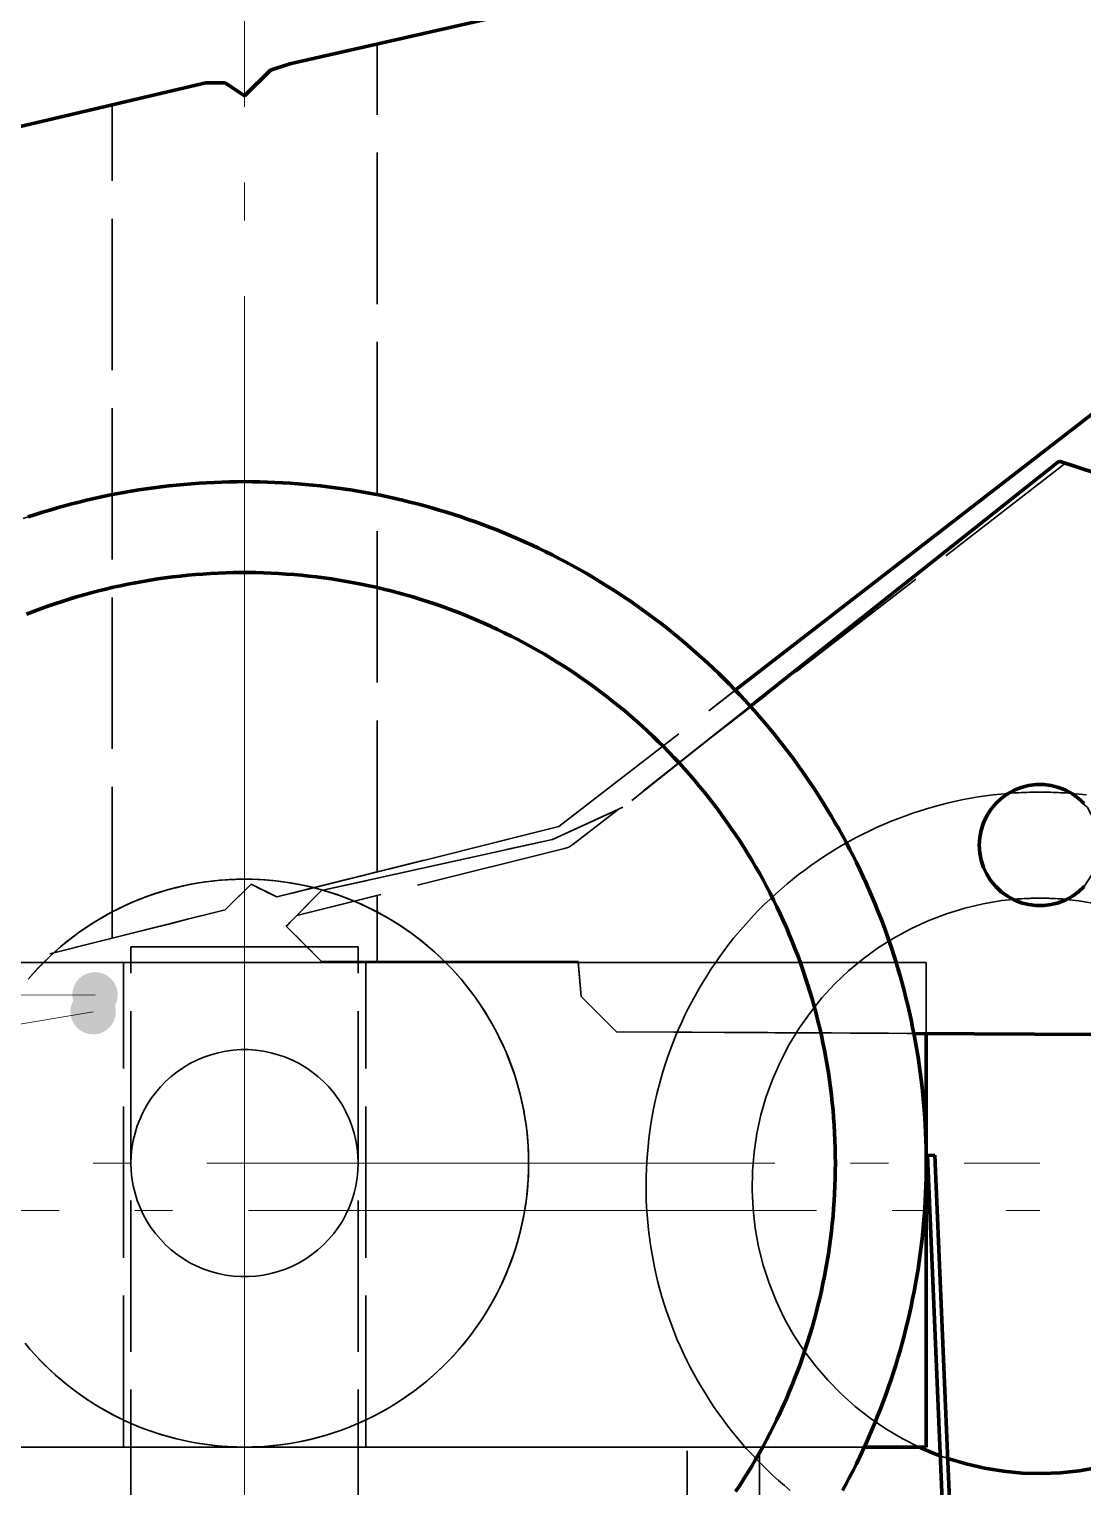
# Model space of a CAD drawing. Header units: millimetres. Extents: x 0 to 2208, y 0 to 420.
# Drawn here: x 790.98 to 818.8, y 307.2 to 345.7 of the extents above; entities that cross this region are included whole.
import ezdxf

# ---------------------------------------------------------------- set-up
doc = ezdxf.new("R2010")
doc.units = ezdxf.units.MM
doc.linetypes.add('IRAM-E-TRAZOS', pattern=[5, 4, -1])
doc.linetypes.add('IRAM-F-TRAZO-PUNTO', pattern=[20, 15, -2, 1, -2])
for name, color, linetype, lineweight in [('01-VISIBLE', 7, 'CONTINUOUS', 70), ('02-OCULTA', 4, 'IRAM-E-TRAZOS', 35), ('03-EJE', 1, 'IRAM-F-TRAZO-PUNTO', 18), ('08-FINA', 5, 'CONTINUOUS', 18)]:
    doc.layers.add(name, color=color, linetype=linetype, lineweight=lineweight)

msp = doc.modelspace()

# ---------------------------------------------------------------- hatches: boundary and pattern name
at = {"layer": '08-FINA'}
h = msp.add_hatch(color=7, dxfattribs=at)
h.dxf.hatch_style = 1
edge = h.paths.add_edge_path()
edge.add_arc((792.717, 320.19), 0.6, 0, 360)
h = msp.add_hatch(color=7, dxfattribs=at)
h.dxf.hatch_style = 1
edge = h.paths.add_edge_path()
edge.add_arc((792.667, 319.745), 0.6, 0, 360)

# ---------------------------------------------------------------- linework, layer by layer
at = {"layer": '01-VISIBLE'}
for points in [[(818.007, 349.355), (797.857, 344.785)], [(797.347, 344.615), (796.667, 343.935)], [(797.857, 344.785), (797.347, 344.615)], [(795.647, 344.275), (781.937, 341.055)], [(796.157, 344.275), (795.647, 344.275)], [(796.667, 343.935), (796.157, 344.275)], [(809.624, 328.24), (824.437, 339.705)], [(818.177, 334.285), (810.021, 327.814)], [(829.007, 330.735), (818.177, 334.285)], [(796.667, 333.745), (796.466, 333.744), (796.266, 333.741), (796.065, 333.735), (795.865, 333.727), (795.665, 333.717), (795.464, 333.705), (795.264, 333.69), (795.065, 333.674), (794.865, 333.655), (794.666, 333.633), (794.466, 333.61), (794.268, 333.584), (794.069, 333.557), (793.871, 333.527), (793.673, 333.494), (793.475, 333.46), (793.278, 333.423), (793.081, 333.384), (792.885, 333.343), (792.689, 333.3), (792.494, 333.255), (792.299, 333.207), (792.105, 333.157), (791.911, 333.105), (791.718, 333.051), (791.526, 332.995), (791.334, 332.937), (791.143, 332.876), (790.952, 332.814)], [(812.452, 307.095), (812.547, 307.271), (812.641, 307.448), (812.732, 307.627), (812.821, 307.806), (812.909, 307.987), (812.994, 308.168), (813.078, 308.351), (813.159, 308.534), (813.238, 308.718), (813.316, 308.903), (813.391, 309.089), (813.464, 309.276), (813.535, 309.463), (813.604, 309.651), (813.671, 309.841), (813.735, 310.03), (813.798, 310.221), (813.859, 310.412), (813.917, 310.604), (813.973, 310.796), (814.027, 310.989), (814.079, 311.183), (814.129, 311.377), (814.176, 311.572), (814.222, 311.768), (814.265, 311.963), (814.306, 312.16), (814.345, 312.356), (814.381, 312.554), (814.416, 312.751), (814.448, 312.949), (814.478, 313.147), (814.506, 313.346), (814.532, 313.545), (814.555, 313.744), (814.576, 313.943), (814.595, 314.143), (814.612, 314.343), (814.626, 314.543), (814.639, 314.743), (814.649, 314.943), (814.657, 315.144), (814.662, 315.344), (814.666, 315.544), (814.667, 315.745), (814.666, 315.946), (814.662, 316.146), (814.657, 316.346), (814.649, 316.547), (814.639, 316.747), (814.626, 316.947), (814.612, 317.147), (814.595, 317.347), (814.576, 317.547), (814.555, 317.746), (814.532, 317.945), (814.506, 318.144), (814.478, 318.343), (814.448, 318.541), (814.416, 318.739), (814.381, 318.936), (814.345, 319.134), (814.306, 319.33), (814.265, 319.527), (814.222, 319.722), (814.176, 319.918), (814.129, 320.113), (814.079, 320.307), (814.027, 320.501), (813.973, 320.694), (813.917, 320.886), (813.859, 321.078), (813.798, 321.269), (813.735, 321.46), (813.671, 321.649), (813.604, 321.839), (813.535, 322.027), (813.464, 322.214), (813.391, 322.401), (813.316, 322.587), (813.238, 322.772), (813.159, 322.956), (813.078, 323.139), (812.994, 323.322), (812.909, 323.503), (812.821, 323.684), (812.732, 323.863), (812.641, 324.042), (812.547, 324.219), (812.452, 324.395), (812.354, 324.571), (812.255, 324.745), (812.154, 324.918), (812.051, 325.09), (811.946, 325.261), (811.839, 325.43), (811.73, 325.599), (811.619, 325.766), (811.507, 325.932), (811.392, 326.097), (811.276, 326.26), (811.158, 326.422), (811.038, 326.583), (810.916, 326.742), (810.793, 326.9), (810.668, 327.057), (810.541, 327.212), (810.412, 327.366), (810.282, 327.519), (810.15, 327.67), (810.016, 327.819), (809.881, 327.967), (809.744, 328.114), (809.605, 328.258), (809.465, 328.402), (809.323, 328.544), (809.18, 328.684), (809.035, 328.822), (808.889, 328.959), (808.741, 329.095), (808.591, 329.228), (808.44, 329.36), (808.288, 329.491), (808.134, 329.619), (807.979, 329.746), (807.822, 329.871), (807.664, 329.995), (807.505, 330.116), (807.344, 330.236), (807.182, 330.354), (807.018, 330.471), (806.854, 330.585), (806.688, 330.698), (806.521, 330.808), (806.352, 330.917), (806.183, 331.024), (806.012, 331.129), (805.84, 331.232), (805.667, 331.333), (805.492, 331.433), (805.317, 331.53), (805.141, 331.625), (804.963, 331.719), (804.785, 331.81), (804.605, 331.9), (804.425, 331.987), (804.243, 332.073), (804.061, 332.156), (803.878, 332.237), (803.694, 332.317), (803.509, 332.394), (803.323, 332.469), (803.136, 332.542), (802.948, 332.613), (802.76, 332.682), (802.571, 332.749), (802.381, 332.814), (802.191, 332.876), (802, 332.937), (801.808, 332.995), (801.615, 333.051), (801.422, 333.105), (801.228, 333.157), (801.034, 333.207), (800.839, 333.255), (800.644, 333.3), (800.448, 333.343), (800.252, 333.384), (800.055, 333.423), (799.858, 333.46), (799.661, 333.494), (799.463, 333.527), (799.264, 333.557), (799.066, 333.584), (798.867, 333.61), (798.668, 333.633), (798.468, 333.655), (798.269, 333.674), (798.069, 333.69), (797.869, 333.705), (797.669, 333.717), (797.469, 333.727), (797.268, 333.735), (797.068, 333.741), (796.867, 333.744), (796.667, 333.745)], [(812.267, 315.745), (812.265, 315.945), (812.262, 316.145), (812.255, 316.345), (812.246, 316.545), (812.235, 316.744), (812.221, 316.944), (812.204, 317.143), (812.185, 317.342), (812.163, 317.541), (812.139, 317.74), (812.112, 317.938), (812.082, 318.136), (812.05, 318.333), (812.016, 318.53), (811.979, 318.727), (811.939, 318.923), (811.897, 319.119), (811.853, 319.314), (811.806, 319.508), (811.756, 319.702), (811.704, 319.895), (811.65, 320.088), (811.593, 320.279), (811.534, 320.47), (811.472, 320.661), (811.408, 320.85), (811.341, 321.039), (811.272, 321.226), (811.2, 321.413), (811.127, 321.599), (811.05, 321.784), (810.972, 321.968), (810.891, 322.151), (810.807, 322.333), (810.722, 322.514), (810.634, 322.693), (810.544, 322.872), (810.451, 323.049), (810.356, 323.225), (810.259, 323.4), (810.16, 323.574), (810.058, 323.746), (809.955, 323.917), (809.849, 324.087), (809.741, 324.255), (809.631, 324.422), (809.518, 324.588), (809.404, 324.752), (809.287, 324.914), (809.169, 325.076), (809.048, 325.235), (808.925, 325.393), (808.801, 325.549), (808.674, 325.704), (808.545, 325.857), (808.415, 326.009), (808.282, 326.159), (808.148, 326.307), (808.011, 326.453), (807.873, 326.598), (807.733, 326.74), (807.591, 326.881), (807.447, 327.021), (807.302, 327.158), (807.155, 327.293), (807.006, 327.427), (806.855, 327.558), (806.703, 327.688), (806.549, 327.816), (806.393, 327.942), (806.236, 328.065), (806.077, 328.187), (805.917, 328.307), (805.755, 328.424), (805.592, 328.54), (805.427, 328.653), (805.261, 328.764), (805.093, 328.873), (804.924, 328.98), (804.754, 329.085), (804.582, 329.188), (804.409, 329.288), (804.235, 329.386), (804.059, 329.482), (803.882, 329.576), (803.704, 329.667), (803.525, 329.756), (803.345, 329.843), (803.164, 329.928), (802.981, 330.01), (802.798, 330.09), (802.613, 330.167), (802.428, 330.242), (802.242, 330.315), (802.054, 330.385), (801.866, 330.453), (801.677, 330.518), (801.487, 330.581), (801.297, 330.642), (801.105, 330.7), (800.913, 330.756), (800.72, 330.809), (800.527, 330.86), (800.333, 330.908), (800.138, 330.954), (799.943, 330.997), (799.747, 331.038), (799.551, 331.076), (799.354, 331.112), (799.156, 331.145), (798.959, 331.176), (798.761, 331.204), (798.562, 331.229), (798.364, 331.252), (798.165, 331.273), (797.965, 331.291), (797.766, 331.306), (797.566, 331.319), (797.367, 331.329), (797.167, 331.337), (796.967, 331.342), (796.767, 331.345), (796.567, 331.345), (796.367, 331.342), (796.167, 331.337), (795.967, 331.329), (795.767, 331.319), (795.567, 331.306), (795.368, 331.291), (795.169, 331.273), (794.97, 331.252), (794.771, 331.229), (794.573, 331.204), (794.375, 331.176), (794.177, 331.145), (793.98, 331.112), (793.783, 331.076), (793.586, 331.038), (793.391, 330.997), (793.195, 330.954), (793.001, 330.908), (792.806, 330.86), (792.613, 330.809), (792.42, 330.756), (792.228, 330.7), (792.037, 330.642), (791.846, 330.581), (791.656, 330.518), (791.467, 330.453), (791.279, 330.385), (791.092, 330.315), (790.905, 330.242)], [(818.833, 325.24), (818.687, 325.378), (818.524, 325.496), (818.348, 325.593), (818.161, 325.667), (817.966, 325.717), (817.767, 325.742), (817.566, 325.742), (817.367, 325.717), (817.172, 325.667), (816.985, 325.593), (816.809, 325.496), (816.647, 325.378), (816.5, 325.24), (816.372, 325.085), (816.265, 324.916), (816.179, 324.734), (816.117, 324.543), (816.079, 324.346), (816.067, 324.145), (816.079, 323.944), (816.117, 323.747), (816.179, 323.556), (816.265, 323.374), (816.372, 323.205), (816.5, 323.05), (816.647, 322.912), (816.809, 322.794), (816.985, 322.697), (817.172, 322.623), (817.367, 322.573), (817.566, 322.548), (817.767, 322.548), (817.966, 322.573), (818.161, 322.623), (818.348, 322.697), (818.524, 322.794), (818.687, 322.912), (818.833, 323.05)], [(816.829, 325.508), (816.83, 325.509), (816.831, 325.51), (816.832, 325.51), (816.833, 325.511), (816.834, 325.511), (816.835, 325.512)], [(814.338, 319.171), (836.627, 319.045)], [(814.667, 308.245), (814.667, 319.169)], [(809.631, 307.068), (809.741, 307.235), (809.849, 307.403), (809.955, 307.573), (810.058, 307.744), (810.16, 307.916), (810.259, 308.09), (810.356, 308.265), (810.451, 308.441), (810.544, 308.618), (810.634, 308.797), (810.722, 308.976), (810.807, 309.157), (810.891, 309.339), (810.972, 309.522), (811.05, 309.706), (811.127, 309.891), (811.2, 310.077), (811.272, 310.264), (811.341, 310.451), (811.408, 310.64), (811.472, 310.829), (811.534, 311.02), (811.593, 311.211), (811.65, 311.402), (811.704, 311.595), (811.756, 311.788), (811.806, 311.982), (811.853, 312.176), (811.897, 312.371), (811.939, 312.567), (811.979, 312.763), (812.016, 312.96), (812.05, 313.157), (812.082, 313.354), (812.112, 313.552), (812.139, 313.75), (812.163, 313.949), (812.185, 314.148), (812.204, 314.347), (812.221, 314.546), (812.235, 314.746), (812.246, 314.945), (812.255, 315.145), (812.262, 315.345), (812.265, 315.545), (812.267, 315.745)], [(814.697, 315.945), (814.896, 315.953)], [(815.197, 304.145), (814.697, 315.945)], [(814.896, 315.953), (815.397, 304.149)], [(814.667, 308.245), (814.394, 308.245), (814.121, 308.245), (813.848, 308.245), (813.575, 308.245), (813.303, 308.245), (813.03, 308.245)], [(815.033, 308.016), (814.939, 308.051), (814.847, 308.088), (814.754, 308.125), (814.663, 308.164), (814.571, 308.204), (814.481, 308.245)], [(819.201, 307.702), (818.706, 307.616), (818.207, 307.564), (817.705, 307.545), (817.202, 307.559), (816.702, 307.606), (816.206, 307.687), (815.717, 307.799), (815.236, 307.944)]]:
    msp.add_lwpolyline(points, dxfattribs=at)
at = {"layer": '02-OCULTA'}
for points in [[(818.007, 349.355), (797.857, 344.785)], [(797.857, 344.785), (798.242, 344.872), (798.627, 344.96), (799.012, 345.047), (799.397, 345.134), (799.782, 345.222), (800.167, 345.309)], [(800.167, 345.309), (799.782, 345.222), (799.397, 345.134), (799.012, 345.047), (798.627, 344.96), (798.242, 344.872), (797.857, 344.785)], [(800.167, 323.437), (800.167, 345.309)], [(797.347, 344.615), (796.667, 343.935)], [(796.667, 343.935), (796.78, 344.048), (796.893, 344.162), (797.007, 344.275), (797.12, 344.388), (797.233, 344.502), (797.347, 344.615)], [(797.347, 344.615), (797.233, 344.502), (797.12, 344.388), (797.007, 344.275), (796.893, 344.162), (796.78, 344.048), (796.667, 343.935)], [(797.857, 344.785), (797.347, 344.615)], [(797.347, 344.615), (797.432, 344.643), (797.517, 344.672), (797.602, 344.7), (797.687, 344.728), (797.772, 344.757), (797.857, 344.785)], [(797.857, 344.785), (797.772, 344.757), (797.687, 344.728), (797.602, 344.7), (797.517, 344.672), (797.432, 344.643), (797.347, 344.615)], [(795.647, 344.275), (781.937, 341.055)], [(795.647, 344.275), (795.233, 344.178), (794.82, 344.081), (794.407, 343.984), (793.993, 343.887), (793.58, 343.79), (793.167, 343.693)], [(793.167, 343.693), (793.58, 343.79), (793.993, 343.887), (794.407, 343.984), (794.82, 344.081), (795.233, 344.178), (795.647, 344.275)], [(796.157, 344.275), (795.647, 344.275)], [(796.157, 344.275), (796.072, 344.275), (795.987, 344.275), (795.902, 344.275), (795.817, 344.275), (795.732, 344.275), (795.647, 344.275)], [(795.647, 344.275), (795.732, 344.275), (795.817, 344.275), (795.902, 344.275), (795.987, 344.275), (796.072, 344.275), (796.157, 344.275)], [(796.667, 343.935), (796.157, 344.275)], [(796.157, 344.275), (796.242, 344.218), (796.327, 344.162), (796.412, 344.105), (796.497, 344.048), (796.582, 343.992), (796.667, 343.935)], [(796.667, 343.935), (796.582, 343.992), (796.497, 344.048), (796.412, 344.105), (796.327, 344.162), (796.242, 344.218), (796.157, 344.275)], [(793.167, 321.687), (793.167, 343.693)], [(804.967, 324.635), (824.437, 339.705)], [(818.177, 334.285), (806.657, 325.145)], [(808.686, 326.755), (818.177, 334.285)], [(808.686, 326.755), (818.177, 334.285)], [(818.344, 334.23), (808.686, 326.755)], [(818.344, 334.23), (808.686, 326.755)], [(829.007, 330.735), (818.177, 334.285)], [(818.177, 334.285), (818.344, 334.23)], [(818.177, 334.285), (818.344, 334.23)], [(814.667, 315.745), (814.666, 315.945), (814.662, 316.145), (814.657, 316.345), (814.649, 316.545), (814.639, 316.745), (814.627, 316.945), (814.612, 317.145), (814.595, 317.344), (814.577, 317.544), (814.555, 317.743), (814.532, 317.941), (814.507, 318.14), (814.479, 318.338), (814.449, 318.536), (814.417, 318.734), (814.382, 318.931), (814.346, 319.128), (814.307, 319.324), (814.266, 319.52), (814.223, 319.716), (814.178, 319.911), (814.131, 320.105), (814.081, 320.299), (814.029, 320.492), (813.975, 320.685), (813.919, 320.877), (813.861, 321.069), (813.801, 321.26), (813.739, 321.45), (813.674, 321.639), (813.608, 321.828), (813.539, 322.016), (813.468, 322.203), (813.395, 322.39), (813.32, 322.575), (813.243, 322.76), (813.164, 322.944), (813.083, 323.127), (813, 323.309), (812.915, 323.49), (812.828, 323.671), (812.739, 323.85), (812.648, 324.028), (812.554, 324.205), (812.459, 324.381), (812.362, 324.557), (812.263, 324.731), (812.163, 324.903), (812.06, 325.075), (811.955, 325.246), (811.848, 325.415), (811.74, 325.583), (811.63, 325.75), (811.517, 325.916), (811.403, 326.081), (811.288, 326.244), (811.17, 326.406), (811.05, 326.567), (810.929, 326.726), (810.806, 326.884), (810.682, 327.04), (810.555, 327.195), (810.427, 327.349), (810.297, 327.502), (810.165, 327.652), (810.032, 327.802), (809.897, 327.95), (809.761, 328.096), (809.623, 328.241), (809.483, 328.384), (809.341, 328.526), (809.198, 328.666), (809.054, 328.805), (808.908, 328.942), (808.761, 329.077), (808.612, 329.211), (808.461, 329.343), (808.309, 329.473), (808.156, 329.601), (808.001, 329.728), (807.845, 329.854), (807.687, 329.977), (807.528, 330.099), (807.368, 330.219), (807.206, 330.337), (807.043, 330.453), (806.879, 330.567), (806.714, 330.68), (806.547, 330.791), (806.379, 330.9), (806.21, 331.007), (806.04, 331.112), (805.868, 331.215), (805.696, 331.317), (805.522, 331.416), (805.347, 331.514), (805.171, 331.609), (804.994, 331.703), (804.816, 331.794), (804.637, 331.884), (804.457, 331.972), (804.276, 332.057), (804.094, 332.141), (803.912, 332.223), (803.728, 332.302), (803.543, 332.38), (803.358, 332.455), (803.172, 332.528), (802.985, 332.6), (802.797, 332.669), (802.608, 332.736), (802.419, 332.801), (802.229, 332.864), (802.038, 332.925), (801.847, 332.983), (801.655, 333.04), (801.462, 333.094), (801.269, 333.147), (801.075, 333.197), (800.881, 333.245), (800.686, 333.291), (800.491, 333.334), (800.295, 333.376), (800.098, 333.415), (799.902, 333.452), (799.705, 333.487), (799.507, 333.519), (799.309, 333.55), (799.111, 333.578), (798.913, 333.604), (798.714, 333.628), (798.515, 333.65), (798.316, 333.669), (798.116, 333.687), (797.917, 333.702), (797.717, 333.714), (797.517, 333.725), (797.317, 333.733), (797.117, 333.739), (796.917, 333.743), (796.717, 333.745), (796.517, 333.744), (796.316, 333.742), (796.116, 333.737), (795.916, 333.729), (795.716, 333.72), (795.516, 333.708), (795.317, 333.694), (795.117, 333.678), (794.918, 333.66), (794.719, 333.639), (794.52, 333.617), (794.321, 333.592), (794.123, 333.564), (793.925, 333.535), (793.727, 333.503), (793.53, 333.47), (793.333, 333.434), (793.137, 333.395), (792.941, 333.355), (792.745, 333.313), (792.55, 333.268), (792.355, 333.221), (792.161, 333.172), (791.968, 333.121), (791.775, 333.067), (791.582, 333.012), (791.391, 332.954), (791.2, 332.895), (791.009, 332.833), (790.82, 332.769)], [(804.967, 324.635), (809.624, 328.24)], [(810.021, 327.814), (806.657, 325.145)], [(818.833, 325.24), (818.687, 325.378), (818.524, 325.496), (818.348, 325.593), (818.161, 325.667), (817.966, 325.717), (817.767, 325.742), (817.566, 325.742), (817.367, 325.717), (817.172, 325.667), (816.985, 325.593), (816.809, 325.496), (816.647, 325.378), (816.5, 325.24), (816.372, 325.085), (816.265, 324.916), (816.179, 324.734), (816.117, 324.543), (816.079, 324.346), (816.067, 324.145), (816.079, 323.944), (816.117, 323.747), (816.179, 323.556), (816.265, 323.374), (816.372, 323.205), (816.5, 323.05), (816.647, 322.912), (816.809, 322.794), (816.985, 322.697), (817.172, 322.623), (817.367, 322.573), (817.566, 322.548), (817.767, 322.548), (817.966, 322.573), (818.161, 322.623), (818.348, 322.697), (818.524, 322.794), (818.687, 322.912), (818.833, 323.05)], [(818.833, 325.24), (818.687, 325.378), (818.524, 325.496), (818.348, 325.593), (818.161, 325.667), (817.966, 325.717), (817.767, 325.742), (817.566, 325.742), (817.367, 325.717), (817.172, 325.667), (816.985, 325.593), (816.809, 325.496), (816.647, 325.378), (816.5, 325.24), (816.372, 325.085), (816.265, 324.916), (816.179, 324.734), (816.117, 324.543), (816.079, 324.346), (816.067, 324.145), (816.079, 323.944), (816.117, 323.747), (816.179, 323.556), (816.265, 323.374), (816.372, 323.205), (816.5, 323.05), (816.647, 322.912), (816.809, 322.794), (816.985, 322.697), (817.172, 322.623), (817.367, 322.573), (817.566, 322.548), (817.767, 322.548), (817.966, 322.573), (818.161, 322.623), (818.348, 322.697), (818.524, 322.794), (818.687, 322.912), (818.833, 323.05)], [(817.667, 325.745), (817.594, 325.743), (817.521, 325.738), (817.449, 325.73), (817.377, 325.718), (817.305, 325.704), (817.235, 325.686), (817.165, 325.664), (817.096, 325.64), (817.029, 325.612), (816.963, 325.582), (816.898, 325.548), (816.835, 325.512)], [(818.499, 325.512), (818.436, 325.548), (818.371, 325.582), (818.305, 325.612), (818.237, 325.64), (818.168, 325.664), (818.099, 325.686), (818.028, 325.704), (817.957, 325.718), (817.885, 325.73), (817.812, 325.738), (817.74, 325.743), (817.667, 325.745)], [(816.835, 325.512), (816.635, 325.494), (816.435, 325.472), (816.236, 325.446), (816.037, 325.417), (815.839, 325.383), (815.642, 325.346), (815.445, 325.305), (815.25, 325.26), (815.055, 325.212), (814.861, 325.159), (814.668, 325.103), (814.476, 325.044), (814.286, 324.98), (814.097, 324.913), (813.909, 324.842), (813.722, 324.768), (813.537, 324.69), (813.354, 324.609), (813.172, 324.524), (812.992, 324.435), (812.813, 324.343), (812.636, 324.248), (812.462, 324.149), (812.289, 324.047), (812.118, 323.941), (811.949, 323.832), (811.782, 323.72), (811.618, 323.605), (811.456, 323.487), (811.296, 323.365), (811.138, 323.241), (810.983, 323.113), (810.831, 322.983), (810.681, 322.849), (810.533, 322.713), (810.388, 322.574), (810.246, 322.432), (810.107, 322.287), (809.971, 322.14), (809.837, 321.99), (809.706, 321.838), (809.579, 321.683), (809.454, 321.525), (809.332, 321.366), (809.214, 321.204), (809.098, 321.039), (808.986, 320.873), (808.877, 320.704), (808.771, 320.533), (808.669, 320.361), (808.57, 320.186), (808.474, 320.009), (808.382, 319.831), (808.293, 319.651), (808.208, 319.469), (808.127, 319.286), (808.048, 319.101), (807.974, 318.914), (807.903, 318.726), (807.835, 318.537), (807.772, 318.347), (807.712, 318.155), (807.656, 317.962), (807.603, 317.769), (807.554, 317.574), (807.509, 317.378), (807.468, 317.182), (807.431, 316.984), (807.397, 316.786), (807.367, 316.588), (807.341, 316.389), (807.319, 316.189), (807.301, 315.989), (807.287, 315.789), (807.276, 315.588), (807.269, 315.388), (807.267, 315.187), (807.268, 314.986), (807.273, 314.785), (807.282, 314.585), (807.295, 314.384), (807.311, 314.184), (807.332, 313.985), (807.356, 313.785), (807.384, 313.586), (807.416, 313.388), (807.452, 313.191), (807.492, 312.994), (807.535, 312.798), (807.582, 312.603), (807.633, 312.408), (807.688, 312.215), (807.746, 312.023), (807.808, 311.832), (807.874, 311.642), (807.944, 311.454), (808.017, 311.267), (808.093, 311.081), (808.174, 310.897), (808.257, 310.715), (808.345, 310.534), (808.435, 310.355), (808.53, 310.178), (808.627, 310.002), (808.728, 309.829), (808.833, 309.657), (808.94, 309.487), (809.051, 309.32), (809.165, 309.155), (809.282, 308.992), (809.403, 308.831), (809.526, 308.673), (809.653, 308.517), (809.782, 308.363), (809.914, 308.212), (810.05, 308.064), (810.188, 307.918), (810.329, 307.775), (810.472, 307.635), (810.619, 307.497), (810.768, 307.363), (810.919, 307.231), (811.073, 307.102)], [(816.956, 322.712), (816.502, 323.048), (816.193, 323.522), (816.068, 324.073), (816.143, 324.633), (816.408, 325.132), (816.829, 325.508)], [(817.667, 325.545), (817.597, 325.545), (817.528, 325.544), (817.458, 325.543), (817.389, 325.541), (817.32, 325.539), (817.25, 325.537), (817.181, 325.534), (817.112, 325.53), (817.042, 325.526), (816.973, 325.522), (816.904, 325.517), (816.835, 325.512)], [(818.499, 325.512), (818.429, 325.517), (818.36, 325.522), (818.291, 325.526), (818.222, 325.53), (818.152, 325.534), (818.083, 325.537), (818.014, 325.539), (817.944, 325.541), (817.875, 325.543), (817.805, 325.544), (817.736, 325.545), (817.667, 325.545)], [(818.378, 322.712), (818.832, 323.049), (819.141, 323.524), (819.265, 324.076), (819.189, 324.637), (818.923, 325.136), (818.499, 325.512)], [(818.898, 325.472), (818.699, 325.494), (818.499, 325.512)], [(806.657, 325.145), (804.797, 324.295)], [(806.657, 325.145), (804.797, 324.295)], [(804.797, 324.295), (806.533, 325.088)], [(804.797, 324.295), (806.533, 325.088)], [(806.533, 325.088), (805.334, 324.161)], [(806.533, 325.088), (805.334, 324.161)], [(797.517, 322.775), (804.967, 324.635)], [(798.494, 323.019), (804.967, 324.635)], [(804.797, 324.295), (798.697, 322.945)], [(798.697, 322.945), (804.797, 324.295)], [(804.797, 324.295), (798.736, 322.954)], [(798.736, 322.954), (804.797, 324.295)], [(805.112, 324.053), (798.048, 322.289)], [(805.112, 324.053), (799.557, 322.666)], [(805.171, 324.071), (805.112, 324.053)], [(805.171, 324.071), (805.112, 324.053)], [(805.229, 324.095), (805.171, 324.071)], [(805.229, 324.095), (805.171, 324.071)], [(805.283, 324.125), (805.229, 324.095)], [(805.283, 324.125), (805.229, 324.095)], [(805.334, 324.161), (805.283, 324.125)], [(805.334, 324.161), (805.283, 324.125)], [(797.517, 322.775), (797.958, 322.885), (798.4, 322.996), (798.842, 323.106), (799.283, 323.216), (799.725, 323.326), (800.167, 323.437)], [(800.167, 323.437), (799.725, 323.326), (799.283, 323.216), (798.842, 323.106), (798.4, 322.996), (797.958, 322.885), (797.517, 322.775)], [(804.167, 315.745), (804.164, 315.946), (804.156, 316.146), (804.143, 316.346), (804.124, 316.546), (804.1, 316.745), (804.07, 316.943), (804.036, 317.141), (803.996, 317.337), (803.951, 317.532), (803.9, 317.726), (803.845, 317.919), (803.784, 318.11), (803.718, 318.3), (803.647, 318.487), (803.572, 318.673), (803.491, 318.856), (803.405, 319.038), (803.315, 319.217), (803.22, 319.393), (803.12, 319.567), (803.015, 319.738), (802.906, 319.907), (802.793, 320.072), (802.675, 320.234), (802.553, 320.393), (802.426, 320.549), (802.296, 320.701), (802.161, 320.85), (802.023, 320.995), (801.881, 321.136), (801.735, 321.274), (801.585, 321.407), (801.432, 321.537), (801.275, 321.662), (801.116, 321.783), (800.953, 321.9), (800.786, 322.012), (800.617, 322.12), (800.446, 322.223), (800.271, 322.322), (800.094, 322.416), (799.914, 322.505), (799.732, 322.59), (799.548, 322.669), (799.362, 322.744), (799.174, 322.813), (798.984, 322.878), (798.793, 322.937), (798.6, 322.992), (798.405, 323.041), (798.21, 323.085), (798.013, 323.123), (797.815, 323.157), (797.617, 323.185), (797.417, 323.207), (797.218, 323.225), (797.017, 323.237), (796.817, 323.243), (796.617, 323.245), (796.416, 323.241), (796.216, 323.231), (796.016, 323.217), (795.816, 323.197), (795.617, 323.171), (795.419, 323.141), (795.222, 323.105), (795.026, 323.063), (794.831, 323.017), (794.637, 322.965), (794.445, 322.908), (794.254, 322.846), (794.065, 322.779), (793.878, 322.707), (793.693, 322.63), (793.51, 322.548), (793.329, 322.461), (793.151, 322.37), (792.975, 322.273), (792.801, 322.172), (792.631, 322.067), (792.463, 321.957), (792.299, 321.842), (792.137, 321.723), (791.979, 321.6), (791.824, 321.472), (791.673, 321.341), (791.525, 321.205), (791.381, 321.066), (791.241, 320.923), (791.104, 320.776), (790.972, 320.625)], [(801.973, 321.045), (801.828, 321.187), (801.678, 321.325), (801.525, 321.459), (801.369, 321.588), (801.209, 321.713), (801.045, 321.834), (800.878, 321.951), (800.709, 322.063), (800.536, 322.17), (800.361, 322.272), (800.182, 322.37), (800.001, 322.463), (799.818, 322.551), (799.633, 322.634), (799.445, 322.711), (799.255, 322.784), (799.063, 322.852), (798.87, 322.914), (798.675, 322.971), (798.478, 323.023), (798.28, 323.069), (798.081, 323.11), (797.881, 323.146), (797.68, 323.176), (797.478, 323.201), (797.276, 323.22), (797.073, 323.234), (796.87, 323.242), (796.667, 323.245), (796.463, 323.242), (796.26, 323.234), (796.057, 323.22), (795.855, 323.201), (795.653, 323.176), (795.452, 323.146), (795.252, 323.11), (795.053, 323.069), (794.855, 323.023), (794.659, 322.971), (794.464, 322.914), (794.27, 322.852), (794.078, 322.784), (793.889, 322.711), (793.701, 322.634), (793.515, 322.551), (793.332, 322.463), (793.151, 322.37), (792.973, 322.272), (792.797, 322.17), (792.625, 322.063), (792.455, 321.951), (792.288, 321.834), (792.125, 321.713), (791.965, 321.588), (791.808, 321.459), (791.655, 321.325), (791.506, 321.187), (791.36, 321.045)], [(798.494, 323.019), (798.295, 323.066), (798.095, 323.108), (797.893, 323.144), (797.691, 323.175), (797.488, 323.2), (797.284, 323.22), (797.08, 323.234), (796.876, 323.242), (796.671, 323.245), (796.467, 323.242), (796.262, 323.234), (796.058, 323.22), (795.854, 323.201), (795.651, 323.176), (795.449, 323.145), (795.247, 323.11), (795.047, 323.068), (794.848, 323.021), (794.65, 322.969), (794.454, 322.911), (794.259, 322.848), (794.066, 322.78), (793.875, 322.706), (793.687, 322.628), (793.5, 322.544), (793.316, 322.455), (793.134, 322.361), (792.955, 322.262), (792.778, 322.158), (792.605, 322.05), (792.434, 321.937), (792.267, 321.819), (792.103, 321.697), (791.942, 321.57), (791.785, 321.439), (791.632, 321.304)], [(798.494, 323.019), (798.295, 323.066), (798.095, 323.108), (797.893, 323.144), (797.691, 323.175), (797.488, 323.2), (797.284, 323.22), (797.08, 323.234), (796.876, 323.242), (796.671, 323.245), (796.467, 323.242), (796.262, 323.234), (796.058, 323.22), (795.854, 323.201), (795.651, 323.176), (795.449, 323.145), (795.247, 323.11), (795.047, 323.068), (794.848, 323.021), (794.65, 322.969), (794.454, 322.911), (794.259, 322.848), (794.066, 322.78), (793.875, 322.706), (793.687, 322.628), (793.5, 322.544), (793.316, 322.455), (793.134, 322.361), (792.955, 322.262), (792.778, 322.158), (792.605, 322.05), (792.434, 321.937), (792.267, 321.819), (792.103, 321.697), (791.942, 321.57), (791.785, 321.439), (791.632, 321.304)], [(796.157, 322.435), (796.837, 323.115)], [(796.157, 322.435), (796.27, 322.548), (796.383, 322.662), (796.497, 322.775), (796.61, 322.888), (796.723, 323.002), (796.837, 323.115)], [(796.837, 323.115), (796.723, 323.002), (796.61, 322.888), (796.497, 322.775), (796.383, 322.662), (796.27, 322.548), (796.157, 322.435)], [(796.157, 322.435), (796.837, 323.115)], [(796.837, 323.115), (797.517, 322.775)], [(796.837, 323.115), (796.95, 323.058), (797.063, 323.002), (797.177, 322.945), (797.29, 322.888), (797.403, 322.832), (797.517, 322.775)], [(797.517, 322.775), (797.403, 322.832), (797.29, 322.888), (797.177, 322.945), (797.063, 323.002), (796.95, 323.058), (796.837, 323.115)], [(796.837, 323.115), (797.517, 322.775)], [(797.517, 322.775), (798.494, 323.019)], [(798.697, 322.945), (797.767, 322.005)], [(798.048, 322.289), (798.697, 322.945)], [(798.048, 322.289), (798.401, 322.377), (798.754, 322.466), (799.107, 322.554), (799.46, 322.642), (799.814, 322.73), (800.167, 322.818)], [(800.167, 322.818), (799.814, 322.73), (799.46, 322.642), (799.107, 322.554), (798.754, 322.466), (798.401, 322.377), (798.048, 322.289)], [(799.557, 322.666), (798.048, 322.289)], [(801.943, 321.075), (801.793, 321.22), (801.639, 321.36), (801.48, 321.496), (801.319, 321.628), (801.153, 321.755), (800.984, 321.878), (800.812, 321.995), (800.636, 322.108), (800.458, 322.216), (800.276, 322.319), (800.092, 322.417), (799.905, 322.51), (799.716, 322.597), (799.524, 322.679), (799.33, 322.756), (799.134, 322.828), (798.936, 322.893), (798.736, 322.954)], [(799.557, 322.666), (799.49, 322.693), (799.422, 322.72), (799.355, 322.747), (799.287, 322.772), (799.219, 322.797), (799.151, 322.822), (799.082, 322.845), (799.013, 322.868), (798.944, 322.891), (798.875, 322.912), (798.806, 322.933), (798.736, 322.954)], [(801.943, 321.075), (801.795, 321.218), (801.642, 321.357), (801.486, 321.491), (801.326, 321.622), (801.163, 321.748), (800.997, 321.869), (800.827, 321.986), (800.654, 322.098), (800.477, 322.205), (800.298, 322.307), (800.117, 322.404), (799.932, 322.497), (799.746, 322.584), (799.557, 322.666)], [(800.167, 321.075), (800.167, 322.818)], [(814.481, 308.245), (814.032, 308.47), (813.599, 308.725), (813.184, 309.008), (812.789, 309.317), (812.415, 309.652), (812.063, 310.01), (811.737, 310.392), (811.436, 310.793), (811.162, 311.214), (810.917, 311.652), (810.701, 312.106), (810.515, 312.572), (810.361, 313.05), (810.239, 313.537), (810.149, 314.031), (810.092, 314.53), (810.068, 315.031), (810.077, 315.533), (810.119, 316.033), (810.194, 316.53), (810.302, 317.02), (810.442, 317.502), (810.613, 317.974), (810.815, 318.434), (811.047, 318.879), (811.308, 319.308), (811.597, 319.719), (811.912, 320.11), (812.253, 320.479), (812.617, 320.824), (813.003, 321.145), (813.409, 321.44), (813.834, 321.708), (814.276, 321.946), (814.732, 322.156), (815.201, 322.334), (815.681, 322.481), (816.17, 322.596), (816.665, 322.679), (817.165, 322.728), (817.667, 322.745)], [(817.667, 322.745), (817.607, 322.745), (817.548, 322.744), (817.489, 322.743), (817.429, 322.741), (817.37, 322.739), (817.311, 322.737), (817.252, 322.734), (817.192, 322.73), (817.133, 322.726), (817.074, 322.722), (817.015, 322.717), (816.956, 322.712)], [(816.956, 322.712), (817.068, 322.661), (817.183, 322.62), (817.302, 322.587), (817.422, 322.564), (817.544, 322.55), (817.667, 322.545), (817.789, 322.55), (817.911, 322.564), (818.032, 322.587), (818.15, 322.62), (818.266, 322.661), (818.378, 322.712)], [(818.378, 322.712), (818.319, 322.717), (818.259, 322.722), (818.2, 322.726), (818.141, 322.73), (818.082, 322.734), (818.023, 322.737), (817.963, 322.739), (817.904, 322.741), (817.845, 322.743), (817.785, 322.744), (817.726, 322.745), (817.667, 322.745)], [(817.667, 322.745), (818.184, 322.727), (818.698, 322.675), (819.208, 322.587), (819.711, 322.465), (820.204, 322.309), (820.685, 322.12), (821.153, 321.898), (821.604, 321.646), (822.037, 321.363), (822.45, 321.051), (822.841, 320.712), (823.207, 320.347), (823.548, 319.958), (823.862, 319.547), (824.147, 319.115)], [(786.677, 320.065), (796.157, 322.435)], [(791.632, 321.304), (796.157, 322.435)], [(796.157, 322.435), (795.658, 322.31), (795.16, 322.186), (794.662, 322.061), (794.163, 321.937), (793.665, 321.812), (793.167, 321.687)], [(793.167, 321.687), (793.665, 321.812), (794.163, 321.937), (794.662, 322.061), (795.16, 322.186), (795.658, 322.31), (796.157, 322.435)], [(798.048, 322.289), (798.001, 322.242), (797.954, 322.194), (797.907, 322.147), (797.86, 322.1), (797.814, 322.052), (797.767, 322.005)], [(798.048, 322.289), (797.767, 322.005)], [(797.767, 322.005), (797.814, 322.052), (797.86, 322.1), (797.907, 322.147), (797.954, 322.194), (798.001, 322.242), (798.048, 322.289)], [(797.767, 322.005), (797.922, 321.85), (798.077, 321.695), (798.232, 321.54), (798.387, 321.385), (798.542, 321.23), (798.697, 321.075)], [(797.767, 322.005), (798.697, 321.075)], [(798.697, 321.075), (798.542, 321.23), (798.387, 321.385), (798.232, 321.54), (798.077, 321.695), (797.922, 321.85), (797.767, 322.005)], [(797.767, 322.005), (798.697, 321.075)], [(786.677, 320.065), (791.632, 321.304)], [(799.667, 321.462), (799.167, 321.462), (798.667, 321.462), (798.167, 321.462), (797.667, 321.462), (797.167, 321.462), (796.667, 321.462), (796.167, 321.462), (795.667, 321.462), (795.167, 321.462), (794.667, 321.462), (794.167, 321.462), (793.667, 321.462)], [(793.667, 321.462), (794.167, 321.462), (794.667, 321.462), (795.167, 321.462), (795.667, 321.462), (796.167, 321.462), (796.667, 321.462), (797.167, 321.462), (797.667, 321.462), (798.167, 321.462), (798.667, 321.462), (799.167, 321.462), (799.667, 321.462)], [(793.667, 290.762), (793.667, 321.462)], [(799.667, 290.762), (799.667, 321.462)], [(782.667, 321.045), (791.36, 321.045)], [(782.667, 321.045), (810.667, 321.045)], [(791.36, 321.045), (791.22, 320.901), (791.084, 320.753), (790.952, 320.602)], [(791.36, 321.045), (801.973, 321.045)], [(799.867, 321.045), (799.333, 321.045), (798.8, 321.045), (798.267, 321.045), (797.733, 321.045), (797.2, 321.045), (796.667, 321.045), (796.133, 321.045), (795.6, 321.045), (795.067, 321.045), (794.533, 321.045), (794, 321.045), (793.467, 321.045)], [(793.467, 321.045), (794, 321.045), (794.533, 321.045), (795.067, 321.045), (795.6, 321.045), (796.133, 321.045), (796.667, 321.045), (797.2, 321.045), (797.733, 321.045), (798.267, 321.045), (798.8, 321.045), (799.333, 321.045), (799.867, 321.045)], [(793.467, 308.245), (793.467, 321.045)], [(796.667, 308.245), (796.867, 308.248), (797.068, 308.256), (797.268, 308.269), (797.468, 308.288), (797.667, 308.312), (797.866, 308.342), (798.064, 308.376), (798.26, 308.416), (798.456, 308.462), (798.65, 308.512), (798.843, 308.568), (799.035, 308.629), (799.224, 308.695), (799.412, 308.766), (799.598, 308.841), (799.782, 308.922), (799.963, 309.008), (800.142, 309.099), (800.319, 309.194), (800.493, 309.294), (800.664, 309.399), (800.832, 309.508), (800.998, 309.622), (801.16, 309.74), (801.319, 309.863), (801.475, 309.989), (801.627, 310.12), (801.776, 310.255), (801.921, 310.394), (802.063, 310.536), (802.2, 310.682), (802.334, 310.832), (802.463, 310.986), (802.588, 311.143), (802.71, 311.303), (802.826, 311.466), (802.939, 311.632), (803.046, 311.802), (803.15, 311.974), (803.248, 312.149), (803.342, 312.326), (803.431, 312.506), (803.516, 312.688), (803.595, 312.873), (803.669, 313.059), (803.739, 313.248), (803.803, 313.438), (803.862, 313.63), (803.916, 313.823), (803.965, 314.018), (804.009, 314.214), (804.047, 314.411), (804.08, 314.609), (804.108, 314.807), (804.13, 315.007), (804.147, 315.207), (804.159, 315.407), (804.165, 315.608), (804.166, 315.809), (804.162, 316.01), (804.152, 316.21), (804.137, 316.41), (804.117, 316.61), (804.091, 316.809), (804.06, 317.007), (804.023, 317.205), (803.982, 317.401), (803.935, 317.596), (803.882, 317.79), (803.825, 317.983), (803.763, 318.173), (803.695, 318.362), (803.623, 318.55), (803.545, 318.735), (803.463, 318.918), (803.375, 319.099), (803.283, 319.277), (803.186, 319.453), (803.085, 319.626), (802.978, 319.796), (802.868, 319.964), (802.753, 320.128), (802.633, 320.289), (802.509, 320.448), (802.381, 320.602), (802.249, 320.753), (802.113, 320.901), (801.973, 321.045)], [(798.697, 321.075), (801.943, 321.075)], [(798.697, 321.075), (805.477, 321.075)], [(798.697, 321.075), (798.942, 321.075), (799.187, 321.075), (799.432, 321.075), (799.677, 321.075), (799.922, 321.075), (800.167, 321.075)], [(800.167, 321.075), (799.922, 321.075), (799.677, 321.075), (799.432, 321.075), (799.187, 321.075), (798.942, 321.075), (798.697, 321.075)], [(799.867, 308.245), (799.867, 321.045)], [(801.943, 321.075), (805.477, 321.075)], [(801.973, 321.045), (810.667, 321.045)], [(805.477, 321.075), (805.557, 320.145)], [(805.477, 321.075), (805.557, 320.145)], [(805.479, 321.045), (810.667, 321.045)], [(805.557, 320.145), (805.479, 321.045)], [(805.479, 321.045), (810.667, 321.045)], [(805.557, 320.145), (805.479, 321.045)], [(814.667, 321.045), (814.167, 321.045), (813.667, 321.045), (813.167, 321.045), (812.667, 321.045), (812.167, 321.045), (811.667, 321.045), (811.167, 321.045), (810.667, 321.045)], [(814.667, 321.045), (814.095, 321.045), (813.524, 321.045), (812.952, 321.045), (812.381, 321.045), (811.81, 321.045), (811.238, 321.045), (810.667, 321.045)], [(814.667, 308.245), (814.667, 321.045)], [(814.667, 319.169), (814.667, 321.045)], [(814.667, 319.169), (814.667, 321.045)], [(814.667, 319.169), (814.667, 321.045)], [(805.557, 320.145), (806.487, 319.215)], [(805.557, 320.145), (806.487, 319.215)], [(806.487, 319.215), (805.557, 320.145)], [(806.487, 319.215), (805.557, 320.145)], [(806.487, 319.215), (814.338, 319.171)], [(810.667, 319.191), (806.487, 319.215)], [(810.667, 319.191), (806.487, 319.215)], [(806.487, 319.215), (836.627, 319.045)], [(810.667, 319.191), (811.167, 319.189), (811.667, 319.186), (812.167, 319.183), (812.667, 319.18), (813.167, 319.177), (813.667, 319.175), (814.167, 319.172), (814.667, 319.169)], [(814.667, 319.169), (814.167, 319.172), (813.667, 319.175), (813.167, 319.177), (812.667, 319.18), (812.167, 319.183), (811.667, 319.186), (811.167, 319.189), (810.667, 319.191)], [(799.667, 315.745), (799.66, 315.945), (799.64, 316.145), (799.607, 316.343), (799.56, 316.538), (799.501, 316.729), (799.429, 316.916), (799.344, 317.098), (799.248, 317.274), (799.14, 317.443), (799.021, 317.604), (798.892, 317.757), (798.752, 317.901), (798.604, 318.036), (798.446, 318.16), (798.281, 318.274), (798.108, 318.376), (797.929, 318.466), (797.745, 318.545), (797.555, 318.61), (797.362, 318.663), (797.166, 318.703), (796.967, 318.73), (796.767, 318.743), (796.566, 318.743), (796.366, 318.73), (796.168, 318.703), (795.971, 318.663), (795.778, 318.61), (795.588, 318.545), (795.404, 318.466), (795.225, 318.376), (795.052, 318.274), (794.887, 318.16), (794.73, 318.036), (794.581, 317.901), (794.442, 317.757), (794.312, 317.604), (794.193, 317.443), (794.085, 317.274), (793.989, 317.098), (793.905, 316.916), (793.833, 316.729), (793.773, 316.538), (793.727, 316.343), (793.693, 316.145), (793.673, 315.945), (793.667, 315.745), (793.673, 315.545), (793.693, 315.345), (793.727, 315.147), (793.773, 314.952), (793.833, 314.761), (793.905, 314.574), (793.989, 314.392), (794.085, 314.216), (794.193, 314.047), (794.312, 313.886), (794.442, 313.733), (794.581, 313.589), (794.73, 313.454), (794.887, 313.33), (795.052, 313.216), (795.225, 313.114), (795.404, 313.024), (795.588, 312.945), (795.778, 312.88), (795.971, 312.827), (796.168, 312.787), (796.366, 312.76), (796.566, 312.747), (796.767, 312.747), (796.967, 312.76), (797.166, 312.787), (797.362, 312.827), (797.555, 312.88), (797.745, 312.945), (797.929, 313.024), (798.108, 313.114), (798.281, 313.216), (798.446, 313.33), (798.604, 313.454), (798.752, 313.589), (798.892, 313.733), (799.021, 313.886), (799.14, 314.047), (799.248, 314.216), (799.344, 314.392), (799.429, 314.574), (799.501, 314.761), (799.56, 314.952), (799.607, 315.147), (799.64, 315.345), (799.66, 315.545), (799.667, 315.745)], [(799.667, 315.745), (799.66, 315.945), (799.64, 316.145), (799.607, 316.343), (799.56, 316.538), (799.501, 316.729), (799.429, 316.916), (799.344, 317.098), (799.248, 317.274), (799.14, 317.443), (799.021, 317.604), (798.892, 317.757), (798.752, 317.901), (798.604, 318.036), (798.446, 318.16), (798.281, 318.274), (798.108, 318.376), (797.929, 318.466), (797.745, 318.545), (797.555, 318.61), (797.362, 318.663), (797.166, 318.703), (796.967, 318.73), (796.767, 318.743), (796.566, 318.743), (796.366, 318.73), (796.168, 318.703), (795.971, 318.663), (795.778, 318.61), (795.588, 318.545), (795.404, 318.466), (795.225, 318.376), (795.052, 318.274), (794.887, 318.16), (794.73, 318.036), (794.581, 317.901), (794.442, 317.757), (794.312, 317.604), (794.193, 317.443), (794.085, 317.274), (793.989, 317.098), (793.905, 316.916), (793.833, 316.729), (793.773, 316.538), (793.727, 316.343), (793.693, 316.145), (793.673, 315.945), (793.667, 315.745), (793.673, 315.545), (793.693, 315.345), (793.727, 315.147), (793.773, 314.952), (793.833, 314.761), (793.905, 314.574), (793.989, 314.392), (794.085, 314.216), (794.193, 314.047), (794.312, 313.886), (794.442, 313.733), (794.581, 313.589), (794.73, 313.454), (794.887, 313.33), (795.052, 313.216), (795.225, 313.114), (795.404, 313.024), (795.588, 312.945), (795.778, 312.88), (795.971, 312.827), (796.168, 312.787), (796.366, 312.76), (796.566, 312.747), (796.767, 312.747), (796.967, 312.76), (797.166, 312.787), (797.362, 312.827), (797.555, 312.88), (797.745, 312.945), (797.929, 313.024), (798.108, 313.114), (798.281, 313.216), (798.446, 313.33), (798.604, 313.454), (798.752, 313.589), (798.892, 313.733), (799.021, 313.886), (799.14, 314.047), (799.248, 314.216), (799.344, 314.392), (799.429, 314.574), (799.501, 314.761), (799.56, 314.952), (799.607, 315.147), (799.64, 315.345), (799.66, 315.545), (799.667, 315.745)], [(799.667, 315.745), (799.66, 315.945), (799.64, 316.145), (799.607, 316.343), (799.56, 316.538), (799.501, 316.729), (799.429, 316.916), (799.344, 317.098), (799.248, 317.274), (799.14, 317.443), (799.021, 317.604), (798.892, 317.757), (798.752, 317.901), (798.604, 318.036), (798.446, 318.16), (798.281, 318.274), (798.108, 318.376), (797.929, 318.466), (797.745, 318.545), (797.555, 318.61), (797.362, 318.663), (797.166, 318.703), (796.967, 318.73), (796.767, 318.743), (796.566, 318.743), (796.366, 318.73), (796.168, 318.703), (795.971, 318.663), (795.778, 318.61), (795.588, 318.545), (795.404, 318.466), (795.225, 318.376), (795.052, 318.274), (794.887, 318.16), (794.73, 318.036), (794.581, 317.901), (794.442, 317.757), (794.312, 317.604), (794.193, 317.443), (794.085, 317.274), (793.989, 317.098), (793.905, 316.916), (793.833, 316.729), (793.773, 316.538), (793.727, 316.343), (793.693, 316.145), (793.673, 315.945), (793.667, 315.745), (793.673, 315.545), (793.693, 315.345), (793.727, 315.147), (793.773, 314.952), (793.833, 314.761), (793.905, 314.574), (793.989, 314.392), (794.085, 314.216), (794.193, 314.047), (794.312, 313.886), (794.442, 313.733), (794.581, 313.589), (794.73, 313.454), (794.887, 313.33), (795.052, 313.216), (795.225, 313.114), (795.404, 313.024), (795.588, 312.945), (795.778, 312.88), (795.971, 312.827), (796.168, 312.787), (796.366, 312.76), (796.566, 312.747), (796.767, 312.747), (796.967, 312.76), (797.166, 312.787), (797.362, 312.827), (797.555, 312.88), (797.745, 312.945), (797.929, 313.024), (798.108, 313.114), (798.281, 313.216), (798.446, 313.33), (798.604, 313.454), (798.752, 313.589), (798.892, 313.733), (799.021, 313.886), (799.14, 314.047), (799.248, 314.216), (799.344, 314.392), (799.429, 314.574), (799.501, 314.761), (799.56, 314.952), (799.607, 315.147), (799.64, 315.345), (799.66, 315.545), (799.667, 315.745)], [(790.972, 310.865), (791.104, 310.714), (791.241, 310.567), (791.381, 310.424), (791.525, 310.285), (791.673, 310.149), (791.824, 310.018), (791.979, 309.89), (792.137, 309.767), (792.299, 309.648), (792.463, 309.533), (792.631, 309.423), (792.801, 309.318), (792.975, 309.217), (793.151, 309.12), (793.329, 309.029), (793.51, 308.942), (793.693, 308.86), (793.878, 308.783), (794.065, 308.711), (794.254, 308.644), (794.445, 308.582), (794.637, 308.525), (794.831, 308.473), (795.026, 308.427), (795.222, 308.385), (795.419, 308.349), (795.617, 308.319), (795.816, 308.293), (796.016, 308.273), (796.216, 308.259), (796.416, 308.249), (796.617, 308.245), (796.817, 308.247), (797.017, 308.253), (797.218, 308.265), (797.417, 308.283), (797.617, 308.305), (797.815, 308.333), (798.013, 308.367), (798.21, 308.405), (798.405, 308.449), (798.6, 308.498), (798.793, 308.553), (798.984, 308.612), (799.174, 308.677), (799.362, 308.746), (799.548, 308.821), (799.732, 308.9), (799.914, 308.985), (800.094, 309.074), (800.271, 309.168), (800.446, 309.267), (800.617, 309.37), (800.786, 309.478), (800.953, 309.59), (801.116, 309.707), (801.275, 309.828), (801.432, 309.953), (801.585, 310.083), (801.735, 310.216), (801.881, 310.354), (802.023, 310.495), (802.161, 310.64), (802.296, 310.789), (802.426, 310.941), (802.553, 311.097), (802.675, 311.256), (802.793, 311.418), (802.906, 311.583), (803.015, 311.752), (803.12, 311.923), (803.22, 312.097), (803.315, 312.273), (803.405, 312.452), (803.491, 312.634), (803.572, 312.817), (803.647, 313.003), (803.718, 313.19), (803.784, 313.38), (803.845, 313.571), (803.9, 313.764), (803.951, 313.958), (803.996, 314.153), (804.036, 314.349), (804.07, 314.547), (804.1, 314.745), (804.124, 314.944), (804.143, 315.144), (804.156, 315.344), (804.164, 315.544), (804.167, 315.745)], [(812.459, 307.109), (812.554, 307.285), (812.648, 307.462), (812.739, 307.64), (812.828, 307.819), (812.915, 308), (813, 308.181), (813.083, 308.363), (813.164, 308.546), (813.243, 308.73), (813.32, 308.915), (813.395, 309.1), (813.468, 309.287), (813.539, 309.474), (813.608, 309.662), (813.674, 309.851), (813.739, 310.04), (813.801, 310.23), (813.861, 310.421), (813.919, 310.613), (813.975, 310.805), (814.029, 310.998), (814.081, 311.191), (814.131, 311.385), (814.178, 311.579), (814.223, 311.774), (814.266, 311.97), (814.307, 312.166), (814.346, 312.362), (814.382, 312.559), (814.417, 312.756), (814.449, 312.954), (814.479, 313.152), (814.507, 313.35), (814.532, 313.549), (814.555, 313.747), (814.577, 313.946), (814.595, 314.146), (814.612, 314.345), (814.627, 314.545), (814.639, 314.745), (814.649, 314.945), (814.657, 315.145), (814.662, 315.345), (814.666, 315.545), (814.667, 315.745)], [(814.697, 315.945), (814.896, 315.953)], [(815.197, 304.145), (814.697, 315.945)], [(814.896, 315.953), (815.397, 304.149)], [(790.87, 310.986), (791, 310.832), (791.133, 310.682), (791.271, 310.536), (791.412, 310.394), (791.557, 310.255), (791.706, 310.12), (791.858, 309.989), (792.014, 309.863), (792.173, 309.74), (792.335, 309.622), (792.501, 309.508), (792.669, 309.399), (792.841, 309.294), (793.015, 309.194), (793.191, 309.099), (793.37, 309.008), (793.552, 308.922), (793.736, 308.841), (793.921, 308.766), (794.109, 308.695), (794.299, 308.629), (794.49, 308.568), (794.683, 308.512), (794.877, 308.462), (795.073, 308.416), (795.27, 308.376), (795.467, 308.342), (795.666, 308.312), (795.865, 308.288), (796.065, 308.269), (796.265, 308.256), (796.466, 308.248), (796.667, 308.245)], [(782.667, 308.245), (796.667, 308.245)], [(782.667, 308.245), (810.667, 308.245)], [(808.355, 308.245), (807.846, 308.245), (807.338, 308.245), (806.83, 308.245), (806.322, 308.245), (805.814, 308.245), (805.306, 308.245), (804.797, 308.245), (804.289, 308.245), (803.781, 308.245), (803.273, 308.245), (802.765, 308.245), (802.257, 308.245), (801.748, 308.245), (801.24, 308.245), (800.732, 308.245), (800.224, 308.245), (799.716, 308.245), (799.208, 308.245), (798.699, 308.245), (798.191, 308.245), (797.683, 308.245), (797.175, 308.245), (796.667, 308.245), (796.158, 308.245), (795.65, 308.245), (795.142, 308.245), (794.634, 308.245), (794.126, 308.245), (793.618, 308.245), (793.109, 308.245), (792.601, 308.245), (792.093, 308.245), (791.585, 308.245), (791.077, 308.245), (790.569, 308.245)], [(790.569, 308.245), (791.077, 308.245), (791.585, 308.245), (792.093, 308.245), (792.601, 308.245), (793.109, 308.245), (793.618, 308.245), (794.126, 308.245), (794.634, 308.245), (795.142, 308.245), (795.65, 308.245), (796.158, 308.245), (796.667, 308.245), (797.175, 308.245), (797.683, 308.245), (798.191, 308.245), (798.699, 308.245), (799.208, 308.245), (799.716, 308.245), (800.224, 308.245), (800.732, 308.245), (801.24, 308.245), (801.748, 308.245), (802.257, 308.245), (802.765, 308.245), (803.273, 308.245), (803.781, 308.245), (804.289, 308.245), (804.797, 308.245), (805.306, 308.245), (805.814, 308.245), (806.322, 308.245), (806.83, 308.245), (807.338, 308.245), (807.846, 308.245), (808.355, 308.245)], [(810.267, 308.245), (809.763, 308.245), (809.259, 308.245), (808.756, 308.245), (808.252, 308.245), (807.748, 308.245), (807.244, 308.245), (806.741, 308.245), (806.237, 308.245), (805.733, 308.245), (805.23, 308.245), (804.726, 308.245), (804.222, 308.245), (803.719, 308.245), (803.215, 308.245), (802.711, 308.245), (802.207, 308.245), (801.704, 308.245), (801.2, 308.245), (800.696, 308.245), (800.193, 308.245), (799.689, 308.245), (799.185, 308.245), (798.681, 308.245), (798.178, 308.245), (797.674, 308.245), (797.17, 308.245), (796.667, 308.245), (796.163, 308.245), (795.659, 308.245), (795.156, 308.245), (794.652, 308.245), (794.148, 308.245), (793.644, 308.245), (793.141, 308.245), (792.637, 308.245), (792.133, 308.245), (791.63, 308.245), (791.126, 308.245), (790.622, 308.245)], [(790.622, 308.245), (791.126, 308.245), (791.63, 308.245), (792.133, 308.245), (792.637, 308.245), (793.141, 308.245), (793.644, 308.245), (794.148, 308.245), (794.652, 308.245), (795.156, 308.245), (795.659, 308.245), (796.163, 308.245), (796.667, 308.245), (797.17, 308.245), (797.674, 308.245), (798.178, 308.245), (798.681, 308.245), (799.185, 308.245), (799.689, 308.245), (800.193, 308.245), (800.696, 308.245), (801.2, 308.245), (801.704, 308.245), (802.207, 308.245), (802.711, 308.245), (803.215, 308.245), (803.719, 308.245), (804.222, 308.245), (804.726, 308.245), (805.23, 308.245), (805.733, 308.245), (806.237, 308.245), (806.741, 308.245), (807.244, 308.245), (807.748, 308.245), (808.252, 308.245), (808.756, 308.245), (809.259, 308.245), (809.763, 308.245), (810.267, 308.245)], [(799.867, 308.245), (799.333, 308.245), (798.8, 308.245), (798.267, 308.245), (797.733, 308.245), (797.2, 308.245), (796.667, 308.245), (796.133, 308.245), (795.6, 308.245), (795.067, 308.245), (794.533, 308.245), (794, 308.245), (793.467, 308.245)], [(793.467, 308.245), (794, 308.245), (794.533, 308.245), (795.067, 308.245), (795.6, 308.245), (796.133, 308.245), (796.667, 308.245), (797.2, 308.245), (797.733, 308.245), (798.267, 308.245), (798.8, 308.245), (799.333, 308.245), (799.867, 308.245)], [(796.667, 308.245), (810.667, 308.245)], [(808.355, 304.145), (808.355, 308.245)], [(810.267, 304.145), (810.267, 308.245)], [(813.03, 308.245), (812.636, 308.245), (812.242, 308.245), (811.848, 308.245), (811.454, 308.245), (811.061, 308.245), (810.667, 308.245)], [(814.667, 308.245), (814.167, 308.245), (813.667, 308.245), (813.167, 308.245), (812.667, 308.245), (812.167, 308.245), (811.667, 308.245), (811.167, 308.245), (810.667, 308.245)], [(815.236, 307.944), (815.202, 307.956), (815.168, 307.968), (815.134, 307.979), (815.1, 307.991), (815.066, 308.004), (815.033, 308.016)]]:
    msp.add_lwpolyline(points, dxfattribs=at)
at = {"layer": '03-EJE'}
for points in [[(796.667, 263.645), (796.667, 352.355)], [(796.667, 294.745), (796.667, 336.745)], [(775.667, 315.745), (817.667, 315.745)], [(756.767, 314.495), (817.667, 314.495)]]:
    msp.add_lwpolyline(points, dxfattribs=at)
at = {"layer": '08-FINA'}
for p, q in [((748.417, 320.016), (792.717, 320.19)), ((748.36, 312.174), (792.667, 319.745))]:
    msp.add_line(p, q, dxfattribs=at)
msp.add_circle((816.667, 325.75), 65.25, dxfattribs=at)

doc.saveas('drawing.dxf')
